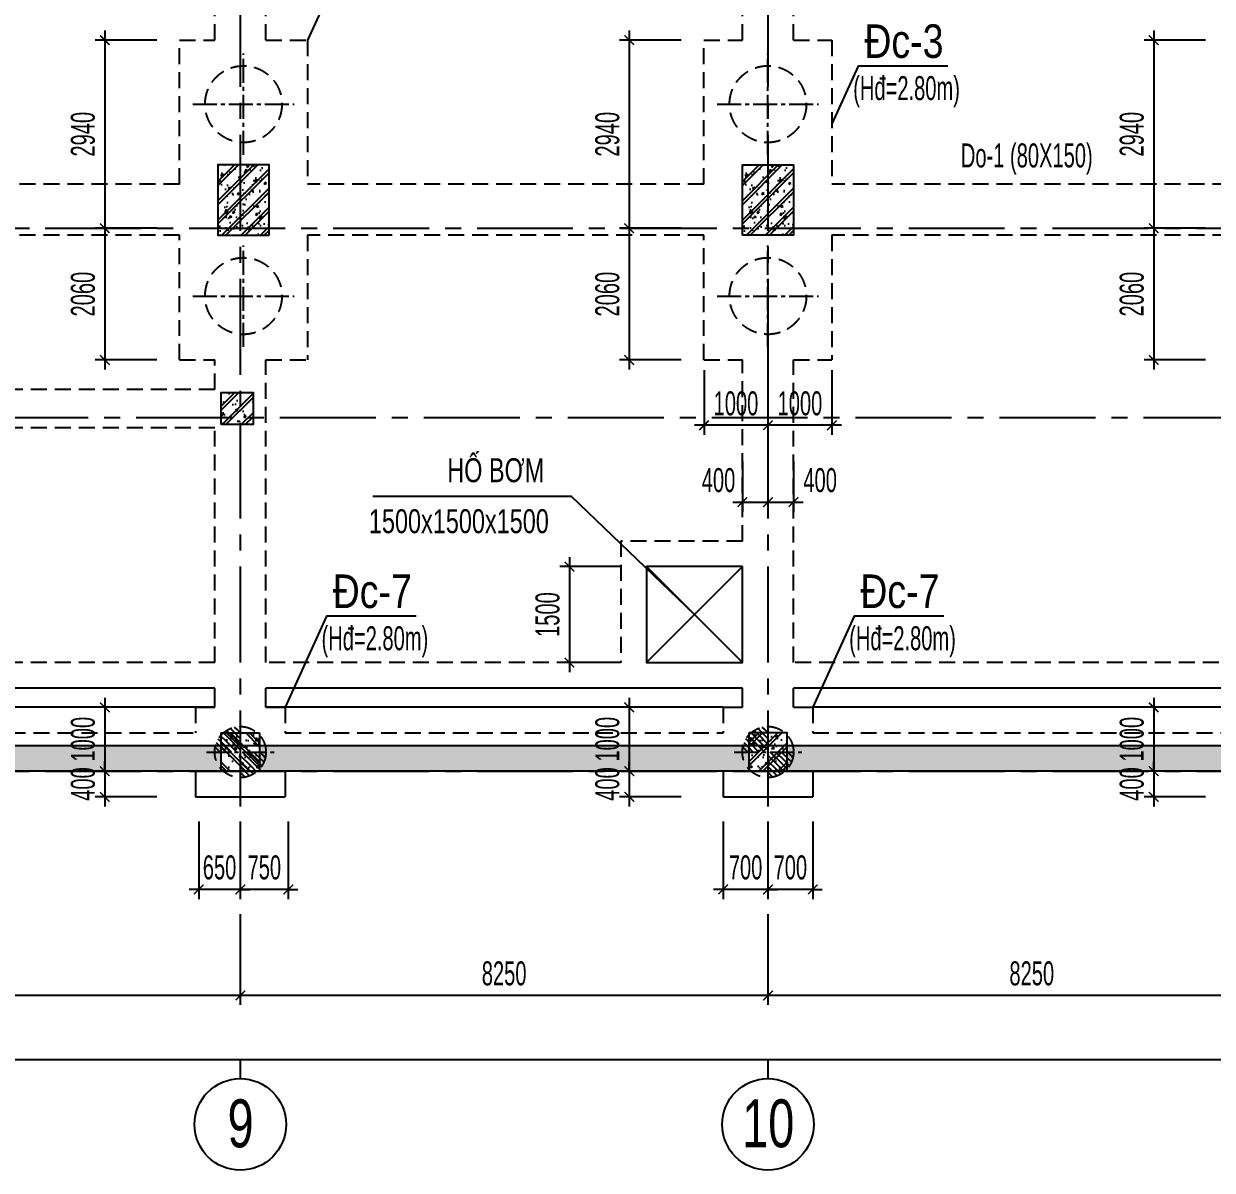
# Model space of a CAD drawing. Extents: x 1719887 to 1865417, y -150890 to 59748.
# Drawn here: x 1802544 to 1821127, y -125375 to -107451 of the extents above; entities that cross this region are included whole.
import ezdxf
from ezdxf.enums import TextEntityAlignment as Align

# ---------------------------------------------------------------- set-up
doc = ezdxf.new("R2010")
doc.units = 0
doc.header["$LTSCALE"] = 1000
doc.header["$MEASUREMENT"] = 0
doc.header["$PDMODE"] = 3
doc.linetypes.add('CENTER2', pattern=[1.125, 0.75, -0.125, 0.125, -0.125])
doc.linetypes.add('HIDDEN', pattern=[0.375, 0.25, -0.125])
doc.layers.get('0').update_dxf_attribs({"linetype": 'CONTINUOUS'})
doc.layers.get('Defpoints').update_dxf_attribs({"linetype": 'CONTINUOUS'})
for name, color, linetype in [('CDC.01.AXIS', 160, 'CENTER2'), ('CDC.02.DIM', 1, 'CONTINUOUS'), ('CDC.03.BORDER', 3, 'CONTINUOUS'), ('CDC.04.HIDDEN', 8, 'HIDDEN'), ('CDC.05.STEEL', 4, 'CONTINUOUS'), ('CDC.06.TEXT', 2, 'CONTINUOUS'), ('CDC.10.HATCH', 9, 'CONTINUOUS'), ('CDC.11.NOTE', 8, 'CONTINUOUS'), ('KCS_CHI', 1, 'CONTINUOUS')]:
    doc.layers.add(name, color=color, linetype=linetype)
doc.styles.add('ARIAL', font='arial.ttf', dxfattribs={"width": 0.6})
doc.dimstyles.new('D150', dxfattribs={"dimscale": 150, "dimtxt": 2.5, "dimasz": 1, "dimexe": 1, "dimexo": 0, "dimgap": 1, "dimtad": 1, "dimdec": 0, "dimdsep": 46, "dimtxsty": 'ARIAL', "dimblk": 'ARCHTICK', "dimcen": 1, "dimdle": 1, "dimclrd": 1, "dimclre": 1, "dimclrt": 2, "dimadec": 0, "dimazin": 0, "dimtfac": 0.00072, "dimtdec": 0, "dimtix": 1, "dimtmove": 2, "dimatfit": 3, "dimldrblk": 'ARCHTICK', "dimfxl": 1, "dimtolj": 1, "dimlwd": -1, "dimlwe": -1, "dimarcsym": 0})

# ---------------------------------------------------------------- blocks, each defined once
blk = doc.blocks.new('_ARCHTICK')
at = {"color": 0, "linetype": 'ByBlock', "const_width": 0.15}
blk.add_lwpolyline([(-0.5, -0.5), (0.5, 0.5)], dxfattribs=at)
blk = doc.blocks.new('*D15')
at = {"layer": 'CDC.02.DIM', "color": 1, "transparency": 16777216}
for p, q in [((1734550, -121372), (1734550, -123792)), ((1838480, -121372), (1838480, -123792)), ((1734400, -123642), (1838630, -123642))]:
    blk.add_line(p, q, dxfattribs=at)
at = {"layer": 'Defpoints', "color": 0, "transparency": 16777216}
for p in [(1734550, -121372), (1838480, -121372), (1838480, -123642)]:
    blk.add_point(p, dxfattribs=at)
at = {"layer": 'CDC.02.DIM', "color": 1, "transparency": 16777216, "xscale": 150, "yscale": 150, "zscale": 150, "rotation": 180}
blk.add_blockref('_ARCHTICK', (1734550, -123642), dxfattribs=at)
at = {"layer": 'CDC.02.DIM', "color": 1, "transparency": 16777216, "xscale": 150, "yscale": 150, "zscale": 150}
blk.add_blockref('_ARCHTICK', (1838480, -123642), dxfattribs=at)
at = {"layer": 'CDC.02.DIM', "color": 2, "transparency": 16777216, "insert": (1786515, -123300), "char_height": 375, "attachment_point": 5, "style": 'ARIAL'}
blk.add_mtext('\\A1;103930', dxfattribs=at)
blk = doc.blocks.new('MONG')
at = {"layer": 'CDC.10.HATCH'}
h = blk.add_hatch(dxfattribs=at)
h.set_pattern_fill('CHAU-01', color=256, scale=50, style=0, pattern_type=2)
h.set_pattern_definition([(230, (3554959.5, -183495.4), (-358.63009, 31.376067), [37.5, -412.5]), (175, (3554959.5, -183495.4), (69.37567, -376.09607), [30, -330]), (280.4514, (3554929.62, -183492.77), (-289.25469, -344.71977), [31.870095, -350.571056]), (226.1842, (3554959.5, -183595.4), (-533.62052, 82.75951), [56.25, -618.75]), (276.6356, (3554915.04, -183588.5), (-467.33135, -487.05894), [47.80514, -525.8565]), (171.1842, (3554959.5, -183595.4), (-467.33097, -487.0593), [45, -495]), (201, (3554909.5, -183570.4), (-298.453526, 201.309445), [37.5, -412.5]), (146, (3554909.5, -183570.4), (-121.657666, -362.57502), [30, -330]), (251.4514, (3554884.64, -183553.6), (-420.111314, -161.26525), [31.870095, -350.571056]), (217.5, (3554959.51, -183495.39), (-6.079928, -166.446927), [0, -326, 0, -335, 0, -331.25]), (187.5, (3554959.5, -183495.39), (-131.534769, -197.205856), [0, -191, 0, -318.5, 0, -126.25]), (147.5, (3555071.01, -183495.39), (-266.911218, 11.277436), [0, -125, 0, -390, 0, -517.5]), (137.5, (3555121, -183495.39), (-291.593085, -50.05249), [0, -162.5, 0, -259, 0, -367.5]), (225, (3554959.5, -183495.39), (150.26019, -150.26019), []), (225, (3554959.5, -183556.64), (150.26019, -150.26019), [])])
h.paths.add_polyline_path([(1806030, -110757), (1806380, -110757), (1806380, -110648), (1806030, -110648)])
h.paths.add_polyline_path([(1806030, -110648), (1806380, -110648), (1806380, -109657), (1806030, -109657)])
h.paths.add_polyline_path([(1805580, -110648), (1806030, -110648), (1806030, -109657), (1805580, -109657)])
h.paths.add_polyline_path([(1805580, -110757), (1806030, -110757), (1806030, -110648), (1805580, -110648)])
h = blk.add_hatch(dxfattribs=at)
h.set_pattern_fill('CHAU-01', color=256, scale=50, style=0, pattern_type=2)
h.set_pattern_definition([(230, (3563159.5, -183495.4), (-358.63009, 31.376067), [37.5, -412.5]), (175, (3563159.5, -183495.4), (69.37567, -376.09607), [30, -330]), (280.4514, (3563129.6, -183492.77), (-289.25469, -344.71977), [31.870095, -350.571056]), (226.1842, (3563159.5, -183595.4), (-533.62052, 82.75951), [56.25, -618.75]), (276.6356, (3563115, -183588.5), (-467.33135, -487.05894), [47.80514, -525.8565]), (171.1842, (3563159.5, -183595.4), (-467.33097, -487.0593), [45, -495]), (201, (3563109.5, -183570.4), (-298.453526, 201.309445), [37.5, -412.5]), (146, (3563109.5, -183570.4), (-121.657666, -362.57502), [30, -330]), (251.4514, (3563084.62, -183553.6), (-420.111314, -161.26525), [31.870095, -350.571056]), (217.5, (3563159.49, -183495.39), (-6.079928, -166.446927), [0, -326, 0, -335, 0, -331.25]), (187.5, (3563159.49, -183495.39), (-131.534769, -197.205856), [0, -191, 0, -318.5, 0, -126.25]), (147.5, (3563270.99, -183495.39), (-266.911218, 11.277436), [0, -125, 0, -390, 0, -517.5]), (137.5, (3563321, -183495.39), (-291.593085, -50.05249), [0, -162.5, 0, -259, 0, -367.5]), (225, (3563159.49, -183495.39), (150.26019, -150.26019), []), (225, (3563159.49, -183556.64), (150.26019, -150.26019), [])])
h.paths.add_polyline_path([(1814230, -110757), (1814580, -110757), (1814580, -110648), (1814230, -110648)])
h.paths.add_polyline_path([(1814230, -110648), (1814580, -110648), (1814580, -109657), (1814230, -109657)])
h.paths.add_polyline_path([(1813780, -110648), (1814230, -110648), (1814230, -109657), (1813780, -109657)])
h.paths.add_polyline_path([(1813780, -110757), (1814230, -110757), (1814230, -110648), (1813780, -110648)])
h = blk.add_hatch(dxfattribs=at)
h.set_pattern_fill('CHAU-01', color=256, scale=50, style=0, pattern_type=2)
h.set_pattern_definition([(50, (0, 0), (358.63009, -31.376067), [37.5, -412.5]), (355, (0, 0), (-69.37567, 376.09607), [30, -330]), (100.4514, (29.9, -2.6), (289.25469, 344.71977), [31.870095, -350.571056]), (46.1842, (0, 100), (533.62052, -82.75951), [56.25, -618.75]), (96.6356, (44.47, 93.1), (467.33135, 487.05894), [47.80514, -525.8565]), (351.1842, (0, 100), (467.33097, 487.0593), [45, -495]), (21, (50, 75), (298.453526, -201.309445), [37.5, -412.5]), (326, (50, 75), (121.657666, 362.57502), [30, -330]), (71.4514, (74.87, 58.22), (420.111314, 161.26525), [31.870095, -350.571056]), (37.5, (0, 0), (6.079928, 166.446927), [0, -326, 0, -335, 0, -331.25]), (7.5, (0, 0), (131.534769, 197.205856), [0, -191, 0, -318.5, 0, -126.25]), (327.5, (-111.5, 0), (266.911218, -11.277436), [0, -125, 0, -390, 0, -517.5]), (317.5, (-161.5, 0), (291.593085, 50.05249), [0, -162.5, 0, -259, 0, -367.5]), (45, (0, 0), (-150.26019, 150.26019), []), (45, (0, 61.25), (-150.26019, 150.26019), [])])
h.paths.add_polyline_path([(1805630, -113718), (1805630, -113218), (1806130, -113218), (1806130, -113718)])
h = blk.add_hatch(dxfattribs=at)
h.set_pattern_fill('CHAU-01', color=256, scale=50, angle=270, style=0, pattern_type=2)
h.set_pattern_definition([(320, (56873.7, -425858.57), (-31.376067, -358.63009), [37.5, -412.5]), (265, (56873.7, -425858.57), (376.09607, 69.37567), [30, -330]), (10.4514, (56871.1, -425888.45), (344.71977, -289.25469), [31.870095, -350.571056]), (316.1842, (56973.7, -425858.57), (-82.75951, -533.62052), [56.25, -618.75]), (6.6356, (56966.8, -425903.03), (487.05894, -467.33135), [47.80514, -525.8565]), (261.1842, (56973.7, -425858.57), (487.0593, -467.33097), [45, -495]), (291, (56948.7, -425908.57), (-201.309445, -298.453526), [37.5, -412.5]), (236, (56948.7, -425908.57), (362.57502, -121.657666), [30, -330]), (341.4514, (56931.93, -425933.44), (161.26525, -420.111314), [31.870095, -350.571056]), (307.5, (56873.71, -425858.57), (166.446927, -6.079928), [0, -326, 0, -335, 0, -331.25]), (277.5, (56873.7, -425858.57), (197.205856, -131.534769), [0, -191, 0, -318.5, 0, -126.25]), (237.5, (56873.71, -425747.07), (-11.277436, -266.911218), [0, -125, 0, -390, 0, -517.5]), (227.5, (56873.7, -425697.07), (50.05249, -291.593085), [0, -162.5, 0, -259, 0, -367.5]), (315, (56873.7, -425858.57), (150.26019, 150.26019), []), (315, (56934.96, -425858.57), (150.26019, 150.26019), [])])
h.paths.add_polyline_path([(1806230, -119137), (1805630, -119137), (1805630, -118537), (1806230, -118537)])
h = blk.add_hatch(dxfattribs=at)
h.set_pattern_fill('CHAU-01', color=256, scale=50, angle=270, style=0, pattern_type=2)
h.set_pattern_definition([(220, (3563236.36, -425858.02), (31.376067, -358.63009), [37.5, -412.5]), (275, (3563236.36, -425858), (-376.09607, 69.37567), [30, -330]), (169.5486, (3563238.97, -425887.9), (-344.71977, -289.25469), [31.870095, -350.571056]), (223.8158, (3563136.36, -425858), (82.75951, -533.62052), [56.25, -618.75]), (173.3644, (3563143.26, -425902.5), (-487.05894, -467.33135), [47.80514, -525.8565]), (278.8158, (3563136.36, -425858), (-487.0593, -467.33097), [45, -495]), (249, (3563161.36, -425908.02), (201.309445, -298.453526), [37.5, -412.5]), (304, (3563161.36, -425908), (-362.57502, -121.657666), [30, -330]), (198.5486, (3563178.13, -425932.9), (-161.26525, -420.111314), [31.870095, -350.571056]), (232.5, (3563236.36, -425858.02), (-166.446927, -6.079928), [0, -326, 0, -335, 0, -331.25]), (262.5, (3563236.36, -425858.02), (-197.205856, -131.534769), [0, -191, 0, -318.5, 0, -126.25]), (302.5, (3563236.36, -425746.52), (11.277436, -266.911218), [0, -125, 0, -390, 0, -517.5]), (312.5, (3563236.36, -425696.52), (-50.05249, -291.593085), [0, -162.5, 0, -259, 0, -367.5]), (225, (3563236.36, -425858.02), (-150.26019, 150.26019), []), (225, (3563175.1, -425858.02), (-150.26019, 150.26019), [])])
h.paths.add_polyline_path([(1813880, -119137), (1814480, -119137), (1814480, -118537), (1813880, -118537)])
h = blk.add_hatch(dxfattribs=at)
h.set_pattern_fill('CHAU-01', color=256, scale=80, style=0, pattern_type=2)
h.set_pattern_definition([(50, (0, 0), (573.80815, -50.20171), [60, -660]), (355, (0, 0), (-111.00107, 601.7537), [48, -528]), (100.4514, (47.8, -4.2), (462.8075, 551.55163), [50.99215, -560.91369]), (46.1842, (0, 160), (853.79284, -132.4152), [90, -990]), (96.6356, (71.15, 149), (747.73016, 779.2943), [76.48823, -841.3704]), (351.1842, (0, 160), (747.72956, 779.2949), [72, -792]), (21, (80, 120), (477.52564, -322.09511), [60, -660]), (326, (80, 120), (194.65227, 580.12004), [48, -528]), (71.4514, (119.8, 93.16), (672.1781, 258.0244), [50.99215, -560.91369]), (37.5, (0, 0), (9.727884, 266.315083), [0, -521.6, 0, -536, 0, -530]), (7.5, (0, 0), (210.45563, 315.52937), [0, -305.6, 0, -509.6, 0, -202]), (327.5, (-178.4, 0), (427.05795, -18.043897), [0, -200, 0, -624, 0, -828]), (317.5, (-258.4, 0), (466.548935, 80.083986), [0, -260, 0, -414.4, 0, -588]), (45, (0, 0), (-240.416306, 240.416306), []), (45, (0, 98), (-240.416306, 240.416306), [])])
h.paths.add_polyline_path([(1837881, -118738), (1830790, -118738), (1830790, -119138), (1837881, -119138)])
h.paths.add_polyline_path([(1830190, -118738), (1822680, -118738), (1822680, -119138), (1830190, -119138)])
h.paths.add_polyline_path([(1822080, -118738), (1814480, -118738), (1814480, -119138), (1822080, -119138)])
h.paths.add_polyline_path([(1813880, -118738), (1806230, -118737), (1806230, -119137), (1813880, -119138)])
h.paths.add_polyline_path([(1805630, -118737), (1798170, -118737), (1798170, -119137), (1805630, -119137)])
h.paths.add_polyline_path([(1797570, -118737), (1790304, -118737), (1790304, -119137), (1797570, -119137)])
h.paths.add_polyline_path([(1789255, -118737), (1781880, -118737), (1781880, -119137), (1789255, -119137)])
h.paths.add_polyline_path([(1765130, -118737), (1757480, -118737), (1757480, -119137), (1765130, -119137)])
h.paths.add_polyline_path([(1756880, -118737), (1749280, -118737), (1749280, -119137), (1756880, -119137)])
h.paths.add_polyline_path([(1748680, -118737), (1741170, -118737), (1741170, -119137), (1748680, -119137)])
h.paths.add_polyline_path([(1740570, -118737), (1735149, -118737), (1735149, -119137), (1740570, -119137)])
at = {"layer": 'CDC.01.AXIS', "ltscale": 2}
for p, q in [((1805930, -61938), (1805930, -120474)), ((1814180, -61938), (1814180, -120474)), ((1733131, -110648), (1840145, -110648)), ((1734550, -113608), (1840145, -113608)), ((1733131, -119138), (1840145, -119138))]:
    blk.add_line(p, q, dxfattribs=at)
at = {"layer": 'CDC.05.STEEL'}
for p, q in [((1837881, -118738), (1735149, -118737)), ((1838481, -119138), (1734550, -119137))]:
    blk.add_line(p, q, dxfattribs=at)
at = {"layer": 'CDC.05.STEEL', "ltscale": 2000}
for points in [[(1806380, -110757), (1806380, -109657), (1805580, -109657), (1805580, -110757)], [(1813780, -110757), (1813780, -109657), (1814580, -109657), (1814580, -110757)], [(1805630, -113718), (1805630, -113218), (1806130, -113218), (1806130, -113718)], [(1806230, -118537), (1806230, -119137), (1805630, -119137), (1805630, -118537)], [(1813880, -118537), (1813880, -119137), (1814480, -119137), (1814480, -118537)]]:
    blk.add_lwpolyline(points, close=True, dxfattribs=at)
blk = doc.blocks.new('*D34')
at = {"layer": 'CDC.02.DIM', "color": 1, "transparency": 16777216}
for p, q in [((1814180, -121372), (1814180, -122792)), ((1822430, -121372), (1822430, -122792)), ((1822580, -122642), (1814030, -122642))]:
    blk.add_line(p, q, dxfattribs=at)
at = {"layer": 'Defpoints', "color": 0, "transparency": 16777216}
for p in [(1814180, -121372), (1822430, -121372), (1814180, -122642)]:
    blk.add_point(p, dxfattribs=at)
at = {"layer": 'CDC.02.DIM', "color": 1, "transparency": 16777216, "xscale": 150, "yscale": 150, "zscale": 150, "rotation": 180}
blk.add_blockref('_ARCHTICK', (1814180, -122642), dxfattribs=at)
at = {"layer": 'CDC.02.DIM', "color": 1, "transparency": 16777216, "xscale": 150, "yscale": 150, "zscale": 150}
blk.add_blockref('_ARCHTICK', (1822430, -122642), dxfattribs=at)
at = {"layer": 'CDC.02.DIM', "color": 2, "transparency": 16777216, "insert": (1818305, -122300), "char_height": 375, "attachment_point": 5, "style": 'ARIAL'}
blk.add_mtext('\\A1;8250', dxfattribs=at)
blk = doc.blocks.new('*D35')
at = {"layer": 'CDC.02.DIM', "color": 1, "transparency": 16777216}
for p, q in [((1805930, -121372), (1805930, -122792)), ((1814180, -121372), (1814180, -122792)), ((1814330, -122642), (1805780, -122642))]:
    blk.add_line(p, q, dxfattribs=at)
at = {"layer": 'Defpoints', "color": 0, "transparency": 16777216}
for p in [(1805930, -121372), (1814180, -121372), (1805930, -122642)]:
    blk.add_point(p, dxfattribs=at)
at = {"layer": 'CDC.02.DIM', "color": 1, "transparency": 16777216, "xscale": 150, "yscale": 150, "zscale": 150, "rotation": 180}
blk.add_blockref('_ARCHTICK', (1805930, -122642), dxfattribs=at)
at = {"layer": 'CDC.02.DIM', "color": 1, "transparency": 16777216, "xscale": 150, "yscale": 150, "zscale": 150}
blk.add_blockref('_ARCHTICK', (1814180, -122642), dxfattribs=at)
at = {"layer": 'CDC.02.DIM', "color": 2, "transparency": 16777216, "insert": (1810055, -122300), "char_height": 375, "attachment_point": 5, "style": 'ARIAL'}
blk.add_mtext('\\A1;8250', dxfattribs=at)
blk = doc.blocks.new('*D36')
at = {"layer": 'CDC.02.DIM', "color": 1, "transparency": 16777216}
for p, q in [((1797680, -121372), (1797680, -122792)), ((1805930, -121372), (1805930, -122792)), ((1806080, -122642), (1797530, -122642))]:
    blk.add_line(p, q, dxfattribs=at)
at = {"layer": 'Defpoints', "color": 0, "transparency": 16777216}
for p in [(1797680, -121372), (1805930, -121372), (1797680, -122642)]:
    blk.add_point(p, dxfattribs=at)
at = {"layer": 'CDC.02.DIM', "color": 1, "transparency": 16777216, "xscale": 150, "yscale": 150, "zscale": 150, "rotation": 180}
blk.add_blockref('_ARCHTICK', (1797680, -122642), dxfattribs=at)
at = {"layer": 'CDC.02.DIM', "color": 1, "transparency": 16777216, "xscale": 150, "yscale": 150, "zscale": 150}
blk.add_blockref('_ARCHTICK', (1805930, -122642), dxfattribs=at)
at = {"layer": 'CDC.02.DIM', "color": 2, "transparency": 16777216, "insert": (1801805, -122300), "char_height": 375, "attachment_point": 5, "style": 'ARIAL'}
blk.add_mtext('\\A1;8250', dxfattribs=at)
blk = doc.blocks.new('*D84')
at = {"layer": 'CDC.02.DIM', "color": 1, "transparency": 16777216}
for p, q in [((1803811, -107557), (1803811, -110798)), ((1804624, -107707), (1803661, -107707)), ((1804624, -110648), (1803661, -110648))]:
    blk.add_line(p, q, dxfattribs=at)
at = {"layer": 'Defpoints', "color": 0, "transparency": 16777216}
for p in [(1804624, -107707), (1803811, -110648), (1804624, -110648)]:
    blk.add_point(p, dxfattribs=at)
at = {"layer": 'CDC.02.DIM', "color": 1, "transparency": 16777216, "xscale": 150, "yscale": 150, "zscale": 150}
for p, rotation in [((1803811, -107707), 90), ((1803811, -110648), 270)]:
    blk.add_blockref('_ARCHTICK', p, dxfattribs=dict(at, rotation=rotation))
at = {"layer": 'CDC.02.DIM', "color": 2, "transparency": 16777216, "insert": (1803470, -109178), "char_height": 375, "attachment_point": 5, "rotation": 90, "style": 'ARIAL'}
blk.add_mtext('\\A1;2940', dxfattribs=at)
blk = doc.blocks.new('*D85')
at = {"layer": 'CDC.02.DIM', "color": 1, "transparency": 16777216}
for p, q in [((1803811, -110498), (1803811, -112857)), ((1804624, -110648), (1803661, -110648)), ((1804624, -112707), (1803661, -112707))]:
    blk.add_line(p, q, dxfattribs=at)
at = {"layer": 'Defpoints', "color": 0, "transparency": 16777216}
for p in [(1804624, -110648), (1803811, -112707), (1804624, -112707)]:
    blk.add_point(p, dxfattribs=at)
at = {"layer": 'CDC.02.DIM', "color": 1, "transparency": 16777216, "xscale": 150, "yscale": 150, "zscale": 150}
for p, rotation in [((1803811, -110648), 90), ((1803811, -112707), 270)]:
    blk.add_blockref('_ARCHTICK', p, dxfattribs=dict(at, rotation=rotation))
at = {"layer": 'CDC.02.DIM', "color": 2, "transparency": 16777216, "insert": (1803470, -111678), "char_height": 375, "attachment_point": 5, "rotation": 90, "style": 'ARIAL'}
blk.add_mtext('\\A1;2060', dxfattribs=at)
blk = doc.blocks.new('*D86')
at = {"layer": 'CDC.02.DIM', "color": 1, "transparency": 16777216}
for p, q in [((1803811, -117988), (1803811, -119287)), ((1804624, -118138), (1803661, -118138)), ((1804624, -119137), (1803661, -119137))]:
    blk.add_line(p, q, dxfattribs=at)
at = {"layer": 'Defpoints', "color": 0, "transparency": 16777216}
for p in [(1804624, -118138), (1803811, -119137), (1804624, -119137)]:
    blk.add_point(p, dxfattribs=at)
at = {"layer": 'CDC.02.DIM', "color": 1, "transparency": 16777216, "xscale": 150, "yscale": 150, "zscale": 150}
for p, rotation in [((1803811, -118138), 90), ((1803811, -119137), 270)]:
    blk.add_blockref('_ARCHTICK', p, dxfattribs=dict(at, rotation=rotation))
at = {"layer": 'CDC.02.DIM', "color": 2, "transparency": 16777216, "insert": (1803470, -118637), "char_height": 375, "attachment_point": 5, "rotation": 90, "style": 'ARIAL'}
blk.add_mtext('\\A1;1000', dxfattribs=at)
blk = doc.blocks.new('*D87')
at = {"layer": 'CDC.02.DIM', "color": 1, "transparency": 16777216}
for p, q in [((1803811, -119137), (1803811, -118987)), ((1804624, -119137), (1803661, -119137)), ((1803811, -119137), (1803811, -119538)), ((1804624, -119538), (1803661, -119538)), ((1803811, -119538), (1803811, -119688))]:
    blk.add_line(p, q, dxfattribs=at)
at = {"layer": 'Defpoints', "color": 0, "transparency": 16777216}
for p in [(1804624, -119137), (1803811, -119538), (1804624, -119538)]:
    blk.add_point(p, dxfattribs=at)
at = {"layer": 'CDC.02.DIM', "color": 1, "transparency": 16777216, "xscale": 150, "yscale": 150, "zscale": 150}
for p, rotation in [((1803811, -119137), 270), ((1803811, -119538), 90)]:
    blk.add_blockref('_ARCHTICK', p, dxfattribs=dict(at, rotation=rotation))
at = {"layer": 'CDC.02.DIM', "color": 2, "transparency": 16777216, "insert": (1803470, -119337), "char_height": 375, "attachment_point": 5, "rotation": 90, "style": 'ARIAL'}
blk.add_mtext('\\A1;400', dxfattribs=at)
blk = doc.blocks.new('*D96')
at = {"layer": 'CDC.02.DIM', "color": 1, "transparency": 16777216}
for p, q in [((1812011, -107557), (1812011, -110798)), ((1812824, -107707), (1811861, -107707)), ((1812824, -110648), (1811861, -110648))]:
    blk.add_line(p, q, dxfattribs=at)
at = {"layer": 'Defpoints', "color": 0, "transparency": 16777216}
for p in [(1812824, -107707), (1812011, -110648), (1812824, -110648)]:
    blk.add_point(p, dxfattribs=at)
at = {"layer": 'CDC.02.DIM', "color": 1, "transparency": 16777216, "xscale": 150, "yscale": 150, "zscale": 150}
for p, rotation in [((1812011, -107707), 90), ((1812011, -110648), 270)]:
    blk.add_blockref('_ARCHTICK', p, dxfattribs=dict(at, rotation=rotation))
at = {"layer": 'CDC.02.DIM', "color": 2, "transparency": 16777216, "insert": (1811670, -109178), "char_height": 375, "attachment_point": 5, "rotation": 90, "style": 'ARIAL'}
blk.add_mtext('\\A1;2940', dxfattribs=at)
blk = doc.blocks.new('*D97')
at = {"layer": 'CDC.02.DIM', "color": 1, "transparency": 16777216}
for p, q in [((1812011, -110498), (1812011, -112857)), ((1812824, -110648), (1811861, -110648)), ((1812824, -112707), (1811861, -112707))]:
    blk.add_line(p, q, dxfattribs=at)
at = {"layer": 'Defpoints', "color": 0, "transparency": 16777216}
for p in [(1812824, -110648), (1812011, -112707), (1812824, -112707)]:
    blk.add_point(p, dxfattribs=at)
at = {"layer": 'CDC.02.DIM', "color": 1, "transparency": 16777216, "xscale": 150, "yscale": 150, "zscale": 150}
for p, rotation in [((1812011, -110648), 90), ((1812011, -112707), 270)]:
    blk.add_blockref('_ARCHTICK', p, dxfattribs=dict(at, rotation=rotation))
at = {"layer": 'CDC.02.DIM', "color": 2, "transparency": 16777216, "insert": (1811670, -111678), "char_height": 375, "attachment_point": 5, "rotation": 90, "style": 'ARIAL'}
blk.add_mtext('\\A1;2060', dxfattribs=at)
blk = doc.blocks.new('*D98')
at = {"layer": 'CDC.02.DIM', "color": 1, "transparency": 16777216}
for p, q in [((1812011, -117988), (1812011, -119287)), ((1812824, -118138), (1811861, -118138)), ((1812824, -119137), (1811861, -119137))]:
    blk.add_line(p, q, dxfattribs=at)
at = {"layer": 'Defpoints', "color": 0, "transparency": 16777216}
for p in [(1812824, -118138), (1812011, -119137), (1812824, -119137)]:
    blk.add_point(p, dxfattribs=at)
at = {"layer": 'CDC.02.DIM', "color": 1, "transparency": 16777216, "xscale": 150, "yscale": 150, "zscale": 150}
for p, rotation in [((1812011, -118138), 90), ((1812011, -119137), 270)]:
    blk.add_blockref('_ARCHTICK', p, dxfattribs=dict(at, rotation=rotation))
at = {"layer": 'CDC.02.DIM', "color": 2, "transparency": 16777216, "insert": (1811670, -118637), "char_height": 375, "attachment_point": 5, "rotation": 90, "style": 'ARIAL'}
blk.add_mtext('\\A1;1000', dxfattribs=at)
blk = doc.blocks.new('*D99')
at = {"layer": 'CDC.02.DIM', "color": 1, "transparency": 16777216}
for p, q in [((1812011, -119137), (1812011, -118987)), ((1812824, -119137), (1811861, -119137)), ((1812011, -119137), (1812011, -119538)), ((1812824, -119538), (1811861, -119538)), ((1812011, -119538), (1812011, -119688))]:
    blk.add_line(p, q, dxfattribs=at)
at = {"layer": 'Defpoints', "color": 0, "transparency": 16777216}
for p in [(1812824, -119137), (1812011, -119538), (1812824, -119538)]:
    blk.add_point(p, dxfattribs=at)
at = {"layer": 'CDC.02.DIM', "color": 1, "transparency": 16777216, "xscale": 150, "yscale": 150, "zscale": 150}
for p, rotation in [((1812011, -119137), 270), ((1812011, -119538), 90)]:
    blk.add_blockref('_ARCHTICK', p, dxfattribs=dict(at, rotation=rotation))
at = {"layer": 'CDC.02.DIM', "color": 2, "transparency": 16777216, "insert": (1811670, -119337), "char_height": 375, "attachment_point": 5, "rotation": 90, "style": 'ARIAL'}
blk.add_mtext('\\A1;400', dxfattribs=at)
blk = doc.blocks.new('*D104')
at = {"layer": 'CDC.02.DIM', "color": 1, "transparency": 16777216}
for p, q in [((1820211, -107557), (1820211, -110798)), ((1821024, -107707), (1820061, -107707)), ((1821024, -110648), (1820061, -110648))]:
    blk.add_line(p, q, dxfattribs=at)
at = {"layer": 'Defpoints', "color": 0, "transparency": 16777216}
for p in [(1821024, -107707), (1820211, -110648), (1821024, -110648)]:
    blk.add_point(p, dxfattribs=at)
at = {"layer": 'CDC.02.DIM', "color": 1, "transparency": 16777216, "xscale": 150, "yscale": 150, "zscale": 150}
for p, rotation in [((1820211, -107707), 90), ((1820211, -110648), 270)]:
    blk.add_blockref('_ARCHTICK', p, dxfattribs=dict(at, rotation=rotation))
at = {"layer": 'CDC.02.DIM', "color": 2, "transparency": 16777216, "insert": (1819870, -109178), "char_height": 375, "attachment_point": 5, "rotation": 90, "style": 'ARIAL'}
blk.add_mtext('\\A1;2940', dxfattribs=at)
blk = doc.blocks.new('*D105')
at = {"layer": 'CDC.02.DIM', "color": 1, "transparency": 16777216}
for p, q in [((1820211, -110498), (1820211, -112857)), ((1821024, -110648), (1820061, -110648)), ((1821024, -112707), (1820061, -112707))]:
    blk.add_line(p, q, dxfattribs=at)
at = {"layer": 'Defpoints', "color": 0, "transparency": 16777216}
for p in [(1821024, -110648), (1820211, -112707), (1821024, -112707)]:
    blk.add_point(p, dxfattribs=at)
at = {"layer": 'CDC.02.DIM', "color": 1, "transparency": 16777216, "xscale": 150, "yscale": 150, "zscale": 150}
for p, rotation in [((1820211, -110648), 90), ((1820211, -112707), 270)]:
    blk.add_blockref('_ARCHTICK', p, dxfattribs=dict(at, rotation=rotation))
at = {"layer": 'CDC.02.DIM', "color": 2, "transparency": 16777216, "insert": (1819870, -111678), "char_height": 375, "attachment_point": 5, "rotation": 90, "style": 'ARIAL'}
blk.add_mtext('\\A1;2060', dxfattribs=at)
blk = doc.blocks.new('*D106')
at = {"layer": 'CDC.02.DIM', "color": 1, "transparency": 16777216}
for p, q in [((1820211, -117988), (1820211, -119287)), ((1821024, -118138), (1820061, -118138)), ((1821024, -119137), (1820061, -119137))]:
    blk.add_line(p, q, dxfattribs=at)
at = {"layer": 'Defpoints', "color": 0, "transparency": 16777216}
for p in [(1821024, -118138), (1820211, -119137), (1821024, -119137)]:
    blk.add_point(p, dxfattribs=at)
at = {"layer": 'CDC.02.DIM', "color": 1, "transparency": 16777216, "xscale": 150, "yscale": 150, "zscale": 150}
for p, rotation in [((1820211, -118138), 90), ((1820211, -119137), 270)]:
    blk.add_blockref('_ARCHTICK', p, dxfattribs=dict(at, rotation=rotation))
at = {"layer": 'CDC.02.DIM', "color": 2, "transparency": 16777216, "insert": (1819870, -118637), "char_height": 375, "attachment_point": 5, "rotation": 90, "style": 'ARIAL'}
blk.add_mtext('\\A1;1000', dxfattribs=at)
blk = doc.blocks.new('*D107')
at = {"layer": 'CDC.02.DIM', "color": 1, "transparency": 16777216}
for p, q in [((1820211, -119137), (1820211, -118987)), ((1821024, -119137), (1820061, -119137)), ((1820211, -119137), (1820211, -119538)), ((1821024, -119538), (1820061, -119538)), ((1820211, -119538), (1820211, -119688))]:
    blk.add_line(p, q, dxfattribs=at)
at = {"layer": 'Defpoints', "color": 0, "transparency": 16777216}
for p in [(1821024, -119137), (1820211, -119538), (1821024, -119538)]:
    blk.add_point(p, dxfattribs=at)
at = {"layer": 'CDC.02.DIM', "color": 1, "transparency": 16777216, "xscale": 150, "yscale": 150, "zscale": 150}
for p, rotation in [((1820211, -119137), 270), ((1820211, -119538), 90)]:
    blk.add_blockref('_ARCHTICK', p, dxfattribs=dict(at, rotation=rotation))
at = {"layer": 'CDC.02.DIM', "color": 2, "transparency": 16777216, "insert": (1819870, -119337), "char_height": 375, "attachment_point": 5, "rotation": 90, "style": 'ARIAL'}
blk.add_mtext('\\A1;400', dxfattribs=at)
blk = doc.blocks.new('*D231')
at = {"layer": 'CDC.02.DIM', "color": 1, "transparency": 16777216}
for p, q in [((1814180, -112867), (1814180, -113879)), ((1815180, -112867), (1815180, -113879)), ((1815330, -113729), (1814030, -113729))]:
    blk.add_line(p, q, dxfattribs=at)
at = {"layer": 'Defpoints', "color": 0, "transparency": 16777216}
for p in [(1814180, -112867), (1815180, -112867), (1814180, -113729)]:
    blk.add_point(p, dxfattribs=at)
at = {"layer": 'CDC.02.DIM', "color": 1, "transparency": 16777216, "xscale": 150, "yscale": 150, "zscale": 150, "rotation": 180}
blk.add_blockref('_ARCHTICK', (1814180, -113729), dxfattribs=at)
at = {"layer": 'CDC.02.DIM', "color": 1, "transparency": 16777216, "xscale": 150, "yscale": 150, "zscale": 150}
blk.add_blockref('_ARCHTICK', (1815180, -113729), dxfattribs=at)
at = {"layer": 'CDC.02.DIM', "color": 2, "transparency": 16777216, "insert": (1814680, -113388), "char_height": 375, "attachment_point": 5, "style": 'ARIAL'}
blk.add_mtext('\\A1;1000', dxfattribs=at)
blk = doc.blocks.new('*D232')
at = {"layer": 'CDC.02.DIM', "color": 1, "transparency": 16777216}
for p, q in [((1813180, -112867), (1813180, -113879)), ((1814180, -112867), (1814180, -113879)), ((1814330, -113729), (1813030, -113729))]:
    blk.add_line(p, q, dxfattribs=at)
at = {"layer": 'Defpoints', "color": 0, "transparency": 16777216}
for p in [(1813180, -112867), (1814180, -112867), (1813180, -113729)]:
    blk.add_point(p, dxfattribs=at)
at = {"layer": 'CDC.02.DIM', "color": 1, "transparency": 16777216, "xscale": 150, "yscale": 150, "zscale": 150, "rotation": 180}
blk.add_blockref('_ARCHTICK', (1813180, -113729), dxfattribs=at)
at = {"layer": 'CDC.02.DIM', "color": 1, "transparency": 16777216, "xscale": 150, "yscale": 150, "zscale": 150}
blk.add_blockref('_ARCHTICK', (1814180, -113729), dxfattribs=at)
at = {"layer": 'CDC.02.DIM', "color": 2, "transparency": 16777216, "insert": (1813680, -113388), "char_height": 375, "attachment_point": 5, "style": 'ARIAL'}
blk.add_mtext('\\A1;1000', dxfattribs=at)
blk = doc.blocks.new('*D311')
at = {"layer": 'CDC.02.DIM', "color": 1, "transparency": 16777216}
for p, q in [((1814180, -119923), (1814180, -121135)), ((1814880, -119923), (1814880, -121135)), ((1814180, -120985), (1814030, -120985)), ((1814880, -120985), (1814180, -120985)), ((1814880, -120985), (1815030, -120985))]:
    blk.add_line(p, q, dxfattribs=at)
at = {"layer": 'Defpoints', "color": 0, "transparency": 16777216}
for p in [(1814180, -119923), (1814880, -119923), (1814180, -120985)]:
    blk.add_point(p, dxfattribs=at)
at = {"layer": 'CDC.02.DIM', "color": 1, "transparency": 16777216, "xscale": 150, "yscale": 150, "zscale": 150}
blk.add_blockref('_ARCHTICK', (1814180, -120985), dxfattribs=at)
at = {"layer": 'CDC.02.DIM', "color": 1, "transparency": 16777216, "xscale": 150, "yscale": 150, "zscale": 150, "rotation": 180}
blk.add_blockref('_ARCHTICK', (1814880, -120985), dxfattribs=at)
at = {"layer": 'CDC.02.DIM', "color": 2, "transparency": 16777216, "insert": (1814530, -120643), "char_height": 375, "attachment_point": 5, "style": 'ARIAL'}
blk.add_mtext('\\A1;700', dxfattribs=at)
blk = doc.blocks.new('*D312')
at = {"layer": 'CDC.02.DIM', "color": 1, "transparency": 16777216}
for p, q in [((1813480, -119923), (1813480, -121135)), ((1814180, -119923), (1814180, -121135)), ((1813480, -120985), (1813330, -120985)), ((1814180, -120985), (1813480, -120985)), ((1814180, -120985), (1814330, -120985))]:
    blk.add_line(p, q, dxfattribs=at)
at = {"layer": 'Defpoints', "color": 0, "transparency": 16777216}
for p in [(1813480, -119923), (1814180, -119923), (1813480, -120985)]:
    blk.add_point(p, dxfattribs=at)
at = {"layer": 'CDC.02.DIM', "color": 1, "transparency": 16777216, "xscale": 150, "yscale": 150, "zscale": 150}
blk.add_blockref('_ARCHTICK', (1813480, -120985), dxfattribs=at)
at = {"layer": 'CDC.02.DIM', "color": 1, "transparency": 16777216, "xscale": 150, "yscale": 150, "zscale": 150, "rotation": 180}
blk.add_blockref('_ARCHTICK', (1814180, -120985), dxfattribs=at)
at = {"layer": 'CDC.02.DIM', "color": 2, "transparency": 16777216, "insert": (1813830, -120643), "char_height": 375, "attachment_point": 5, "style": 'ARIAL'}
blk.add_mtext('\\A1;700', dxfattribs=at)
blk = doc.blocks.new('*D313')
at = {"layer": 'CDC.02.DIM', "color": 1, "transparency": 16777216}
for p, q in [((1805930, -119923), (1805930, -121135)), ((1806680, -119923), (1806680, -121135)), ((1805930, -120985), (1805780, -120985)), ((1806680, -120985), (1805930, -120985)), ((1806680, -120985), (1806830, -120985))]:
    blk.add_line(p, q, dxfattribs=at)
at = {"layer": 'Defpoints', "color": 0, "transparency": 16777216}
for p in [(1805930, -119923), (1806680, -119923), (1805930, -120985)]:
    blk.add_point(p, dxfattribs=at)
at = {"layer": 'CDC.02.DIM', "color": 1, "transparency": 16777216, "xscale": 150, "yscale": 150, "zscale": 150}
blk.add_blockref('_ARCHTICK', (1805930, -120985), dxfattribs=at)
at = {"layer": 'CDC.02.DIM', "color": 1, "transparency": 16777216, "xscale": 150, "yscale": 150, "zscale": 150, "rotation": 180}
blk.add_blockref('_ARCHTICK', (1806680, -120985), dxfattribs=at)
at = {"layer": 'CDC.02.DIM', "color": 2, "transparency": 16777216, "insert": (1806305, -120643), "char_height": 375, "attachment_point": 5, "style": 'ARIAL'}
blk.add_mtext('\\A1;750', dxfattribs=at)
blk = doc.blocks.new('*D314')
at = {"layer": 'CDC.02.DIM', "color": 1, "transparency": 16777216}
for p, q in [((1805280, -119923), (1805280, -121135)), ((1805930, -119923), (1805930, -121135)), ((1805280, -120985), (1805130, -120985)), ((1805930, -120985), (1805280, -120985)), ((1805930, -120985), (1806080, -120985))]:
    blk.add_line(p, q, dxfattribs=at)
at = {"layer": 'Defpoints', "color": 0, "transparency": 16777216}
for p in [(1805280, -119923), (1805930, -119923), (1805280, -120985)]:
    blk.add_point(p, dxfattribs=at)
at = {"layer": 'CDC.02.DIM', "color": 1, "transparency": 16777216, "xscale": 150, "yscale": 150, "zscale": 150}
blk.add_blockref('_ARCHTICK', (1805280, -120985), dxfattribs=at)
at = {"layer": 'CDC.02.DIM', "color": 1, "transparency": 16777216, "xscale": 150, "yscale": 150, "zscale": 150, "rotation": 180}
blk.add_blockref('_ARCHTICK', (1805930, -120985), dxfattribs=at)
at = {"layer": 'CDC.02.DIM', "color": 2, "transparency": 16777216, "insert": (1805605, -120643), "char_height": 375, "attachment_point": 5, "style": 'ARIAL'}
blk.add_mtext('\\A1;650', dxfattribs=at)
blk = doc.blocks.new('*D472')
at = {"layer": 'CDC.02.DIM', "color": 1, "transparency": 16777216}
for p, q in [((1811880, -115938), (1810927, -115938)), ((1811077, -115788), (1811077, -117588)), ((1811880, -117438), (1810927, -117438))]:
    blk.add_line(p, q, dxfattribs=at)
at = {"layer": 'Defpoints', "color": 0, "transparency": 16777216}
for p in [(1811880, -115938), (1811077, -117438), (1811880, -117438)]:
    blk.add_point(p, dxfattribs=at)
at = {"layer": 'CDC.02.DIM', "color": 1, "transparency": 16777216, "xscale": 150, "yscale": 150, "zscale": 150}
for p, rotation in [((1811077, -115938), 90), ((1811077, -117438), 270)]:
    blk.add_blockref('_ARCHTICK', p, dxfattribs=dict(at, rotation=rotation))
at = {"layer": 'CDC.02.DIM', "color": 2, "transparency": 16777216, "insert": (1810735, -116688), "char_height": 375, "attachment_point": 5, "rotation": 90, "style": 'ARIAL'}
blk.add_mtext('\\A1;1500', dxfattribs=at)
blk = doc.blocks.new('*D1119')
at = {"layer": 'Defpoints', "color": 0, "transparency": 16777216}
for p in [(1813780, -114295), (1814180, -114295), (1814180, -114929)]:
    blk.add_point(p, dxfattribs=at)
at = {"layer": 'KCS_CHI', "color": 1, "transparency": 16777216}
for p, q in [((1813780, -114295), (1813780, -115079)), ((1814180, -114295), (1814180, -115079)), ((1813630, -114929), (1814330, -114929))]:
    blk.add_line(p, q, dxfattribs=at)
at = {"layer": 'KCS_CHI', "color": 1, "transparency": 16777216, "xscale": 150, "yscale": 150, "zscale": 150, "rotation": 180}
blk.add_blockref('_ARCHTICK', (1813780, -114929), dxfattribs=at)
at = {"layer": 'KCS_CHI', "color": 1, "transparency": 16777216, "xscale": 150, "yscale": 150, "zscale": 150}
blk.add_blockref('_ARCHTICK', (1814180, -114929), dxfattribs=at)
at = {"layer": 'KCS_CHI', "color": 2, "transparency": 16777216, "insert": (1813407, -114588), "char_height": 375, "attachment_point": 5, "style": 'ARIAL'}
blk.add_mtext('\\A1;400', dxfattribs=at)
blk = doc.blocks.new('*D1120')
at = {"layer": 'Defpoints', "color": 0, "transparency": 16777216}
for p in [(1814180, -114295), (1814580, -114295), (1814580, -114929)]:
    blk.add_point(p, dxfattribs=at)
at = {"layer": 'KCS_CHI', "color": 1, "transparency": 16777216}
for p, q in [((1814180, -114295), (1814180, -115079)), ((1814580, -114295), (1814580, -115079)), ((1814030, -114929), (1814730, -114929))]:
    blk.add_line(p, q, dxfattribs=at)
at = {"layer": 'KCS_CHI', "color": 1, "transparency": 16777216, "xscale": 150, "yscale": 150, "zscale": 150, "rotation": 180}
blk.add_blockref('_ARCHTICK', (1814180, -114929), dxfattribs=at)
at = {"layer": 'KCS_CHI', "color": 1, "transparency": 16777216, "xscale": 150, "yscale": 150, "zscale": 150}
blk.add_blockref('_ARCHTICK', (1814580, -114929), dxfattribs=at)
at = {"layer": 'KCS_CHI', "color": 2, "transparency": 16777216, "insert": (1814996, -114588), "char_height": 375, "attachment_point": 5, "style": 'ARIAL'}
blk.add_mtext('\\A1;400', dxfattribs=at)

msp = doc.modelspace()

# ---------------------------------------------------------------- hatches: boundary and pattern name
at = {"layer": 'CDC.10.HATCH'}
h = msp.add_hatch(dxfattribs=at)
h.set_pattern_fill('ANSI31', color=256, scale=500, style=0)
h.set_pattern_definition([(135, (3582593.396, -37453.253), (44.1941738, 44.1941738), [])])
edge = h.paths.add_edge_path()
edge.add_line((1805929.7, -118437.6), (1805929.7, -118837.6))
edge.add_line((1805929.7, -118837.6), (1805529.7, -118837.6))
edge.add_ellipse((1805929.7, -118837.6), major_axis=(282.8, 282.8), ratio=1, start_angle=45, end_angle=135, ccw=False)
edge = h.paths.add_edge_path()
edge.add_line((1805929.7, -118837.6), (1806329.7, -118837.6))
edge.add_ellipse((1805929.7, -118837.6), major_axis=(282.8, 282.8), ratio=1, start_angle=225, end_angle=315, ccw=False)
edge.add_line((1805929.7, -119237.6), (1805929.7, -118837.6))
h = msp.add_hatch(dxfattribs=at)
h.set_pattern_fill('ANSI31', color=256, scale=500, style=0)
h.set_pattern_definition([(135, (3590843.397, -37452.865), (44.1941738, 44.1941738), [])])
edge = h.paths.add_edge_path()
edge.add_line((1814179.7, -118437.2), (1814179.7, -118837.2))
edge.add_line((1814179.7, -118837.2), (1813779.7, -118837.2))
edge.add_ellipse((1814179.7, -118837.2), major_axis=(282.8, 282.8), ratio=1, start_angle=45, end_angle=135, ccw=False)
edge = h.paths.add_edge_path()
edge.add_line((1814179.7, -118837.2), (1814579.7, -118837.2))
edge.add_ellipse((1814179.7, -118837.2), major_axis=(282.8, 282.8), ratio=1, start_angle=225, end_angle=315, ccw=False)
edge.add_line((1814179.7, -119237.2), (1814179.7, -118837.2))

# ---------------------------------------------------------------- linework, layer by layer
at = {"layer": 'CDC.01.AXIS', "ltscale": 0.5}
for p, q in [((1805979.7, -109499.4), (1805979.7, -107915.4)), ((1814179.7, -109499.4), (1814179.7, -107915.4)), ((1805187.7, -108707.4), (1806771.7, -108707.4)), ((1813387.7, -108707.4), (1814971.7, -108707.4)), ((1805979.7, -112499.4), (1805979.7, -110915.4)), ((1814179.7, -112499.4), (1814179.7, -110915.4)), ((1805187.7, -111707.4), (1806771.7, -111707.4)), ((1813387.7, -111707.4), (1814971.7, -111707.4)), ((1805929.7, -118309.6), (1805929.7, -119365.6)), ((1814179.7, -118309.2), (1814179.7, -119365.2)), ((1805401.7, -118837.6), (1806457.7, -118837.6)), ((1813651.7, -118837.2), (1814707.7, -118837.2))]:
    msp.add_line(p, q, dxfattribs=at)
at = {"layer": 'CDC.03.BORDER'}
for p, q in [((1805529.7, -117837.6), (1798369.7, -117837.6)), ((1805529.7, -118137.6), (1805529.7, -117837.6)), ((1806329.7, -118137.6), (1806329.7, -117837.6)), ((1813779.7, -117837.6), (1806329.7, -117837.6)), ((1813779.7, -118137.2), (1813779.7, -117837.6)), ((1814579.7, -118137.2), (1814579.7, -117837.6)), ((1821979.7, -117837.6), (1814579.7, -117837.6)), ((1805529.7, -118137.6), (1798569.8, -118137.6)), ((1805229.7, -118137.6), (1805529.7, -118137.6)), ((1806329.7, -118137.6), (1806629.7, -118137.6)), ((1813479.7, -118137.6), (1806329.7, -118137.6)), ((1813479.7, -118137.2), (1813779.7, -118137.2)), ((1814579.7, -118137.2), (1814879.7, -118137.2)), ((1821979.7, -118137.6), (1814879.7, -118137.6)), ((1805229.7, -119137.2), (1805229.7, -119537.6)), ((1806629.7, -119137.2), (1806629.7, -119537.6)), ((1813479.7, -119137.2), (1813479.7, -119537.2)), ((1814879.7, -119137.2), (1814879.7, -119537.2)), ((1805229.7, -119537.6), (1806629.7, -119537.6)), ((1813479.7, -119537.2), (1814879.7, -119537.2))]:
    msp.add_line(p, q, dxfattribs=at)
msp.add_lwpolyline([(1813779.7, -115937.6), (1812279.7, -115937.6), (1812279.7, -117437.6), (1813779.7, -117437.6)], close=True, dxfattribs=at)
at = {"layer": 'CDC.04.HIDDEN'}
for p, q in [((1805529.7, -107707.4), (1805529.7, -104297.7)), ((1806329.7, -107707.4), (1806329.7, -104297.7)), ((1813779.7, -107707.4), (1813779.7, -105547.7)), ((1814579.7, -107707.4), (1814579.7, -105547.7)), ((1804979.7, -109957.4), (1804979.7, -107707.4)), ((1804979.7, -107707.4), (1805529.7, -107707.4)), ((1806329.7, -107707.4), (1806979.7, -107707.4)), ((1806979.7, -107707.4), (1806979.7, -109957.4)), ((1813179.7, -109957.4), (1813179.7, -107707.4)), ((1813179.7, -107707.4), (1813779.7, -107707.4)), ((1814579.7, -107707.4), (1815179.7, -107707.4)), ((1815179.7, -107707.4), (1815179.7, -109957.4)), ((1804979.7, -109957.4), (1800425.6, -109957.4)), ((1813179.7, -109957.4), (1806979.7, -109957.4)), ((1821379.7, -109957.4), (1815179.7, -109957.4)), ((1804979.7, -110757.4), (1800425.6, -110757.4)), ((1804979.7, -112707.4), (1804979.7, -110757.4)), ((1813179.7, -110757.4), (1806979.7, -110757.4)), ((1806979.7, -110757.4), (1806979.7, -112707.4)), ((1813179.7, -112707.4), (1813179.7, -110757.4)), ((1821379.7, -110757.4), (1815179.7, -110757.4)), ((1815179.7, -110757.4), (1815179.7, -112707.4)), ((1804979.7, -112707.4), (1805529.7, -112707.4)), ((1805529.7, -113167.7), (1805529.7, -112707.4)), ((1806329.7, -112707.4), (1806979.7, -112707.4)), ((1806329.7, -117437.6), (1806329.7, -112707.4)), ((1813179.7, -112707.4), (1813779.7, -112707.4)), ((1813779.7, -115537.6), (1813779.7, -112707.4)), ((1814579.7, -112707.4), (1815179.7, -112707.4)), ((1814579.7, -117437.6), (1814579.7, -112707.4)), ((1805529.7, -113167.7), (1798369.7, -113167.7)), ((1805529.7, -113767.7), (1798369.7, -113767.7)), ((1805529.7, -117437.6), (1805529.7, -113767.7)), ((1813779.7, -115537.6), (1811879.7, -115537.6)), ((1811879.7, -115537.6), (1811879.7, -117437.6)), ((1805529.7, -117437.6), (1798369.7, -117437.6)), ((1811879.7, -117437.6), (1806329.7, -117437.6)), ((1821979.7, -117437.6), (1814579.7, -117437.6)), ((1805229.7, -118137.6), (1805229.7, -118537.2)), ((1806629.7, -118137.6), (1806629.7, -118537.2)), ((1813479.7, -118137.2), (1813479.7, -118537.2)), ((1814879.7, -118137.2), (1814879.7, -118537.2)), ((1798569.8, -118537.3), (1805231.1, -118537.2)), ((1806629.7, -118537.2), (1813481.1, -118537.2)), ((1814879.7, -118537.2), (1821731.1, -118537.1))]:
    msp.add_line(p, q, dxfattribs=at)
for centre, radius in [((1805979.7, -108707.4), 600), ((1814179.7, -108707.4), 600), ((1805979.7, -111707.4), 600), ((1814179.7, -111707.4), 600), ((1805929.7, -118837.6), 400), ((1814179.7, -118837.2), 400)]:
    msp.add_circle(centre, radius, dxfattribs=at)
at = {"layer": 'CDC.10.HATCH'}
for p, q in [((1813779.7, -117437.6), (1812279.7, -115937.6)), ((1813779.7, -115937.6), (1812279.7, -117437.6))]:
    msp.add_line(p, q, dxfattribs=at)
at = {"layer": 'CDC.11.NOTE'}
msp.add_line((1813029.7, -116687.6), (1811107.7, -114843.9), dxfattribs=at)
for points in [[(1808794.8, -106804.6), (1807390, -106804.6), (1806979.7, -107707.4)], [(1816994.7, -108112.4), (1815590, -108112.4), (1815179.7, -109015.3)], [(1811107.7, -114843.9), (1811107.7, -114843.9), (1808004.1, -114843.9)], [(1808681.7, -116713.4), (1807276.9, -116713.4), (1806629.6, -118137.9)], [(1816931.7, -116713), (1815526.9, -116713), (1814879.6, -118137.5)]]:
    msp.add_lwpolyline(points, dxfattribs=at)
at = {"layer": 'KCS_CHI'}
for p, q in [((1805929.7, -123641.8), (1805929.7, -123943.7)), ((1814179.7, -123641.8), (1814179.7, -123943.7))]:
    msp.add_line(p, q, dxfattribs=at)
for centre in [(1805929.7, -124659.6), (1814179.7, -124659.6)]:
    msp.add_circle(centre, 715.9, dxfattribs=at)

# ---------------------------------------------------------------- block references
at = {"layer": 'CDC.10.HATCH'}
msp.add_blockref('MONG', (0, 0), dxfattribs=at)

# ---------------------------------------------------------------- texts
at = {"layer": 'CDC.06.TEXT', "style": 'ARIAL'}
for s, height, width, p in [('Đc-3', 525, 0.8, (1816305.8, -107722.3)), ('(Hđ=2.80m)', 375, 0.6, (1816347.2, -108457.2)), ('Do-1 (80X150)', 375, 0.6, (1818226.8, -109509.4)), ('HỐ BƠM', 375, 0.7, (1809923.8, -114430.7)), ('1500x1500x1500', 375, 0.7, (1809347.1, -115227.8)), ('Đc-7', 525, 0.8, (1807992.7, -116323.3)), ('Đc-7', 525, 0.8, (1816242.7, -116322.9)), ('(Hđ=2.80m)', 375, 0.6, (1808034.1, -117058.1)), ('(Hđ=2.80m)', 375, 0.6, (1816284.1, -117057.7))]:
    msp.add_text(s, height=height, dxfattribs=dict(at, width=width)).set_placement(p, align=Align.MIDDLE_CENTER)
at = {"layer": 'CDC.06.TEXT', "char_height": 750, "width": 696.96, "attachment_point": 2, "line_spacing_factor": 0.938532}
for s, insert in [('{\\fArial|b0|i0|c0|p34;\\W0.7;9}', (1805934.3, -124267)), ('{\\fArial|b0|i0|c0|p34;\\W0.7;10}', (1814184.3, -124267))]:
    msp.add_mtext(s, dxfattribs=dict(at, insert=insert))

# ---------------------------------------------------------------- dimensions: what is measured, and where the dimension line sits
at = {"layer": 'CDC.02.DIM'}
for base, p1, p2, angle, picture, middle in [((1803811.1, -110647.7), (1804623.6, -107707.4), (1804623.6, -110647.7), 90, '*D84', (1803469.7, -109177.5)), ((1812011.1, -110647.7), (1812823.6, -107707.4), (1812823.6, -110647.7), 90, '*D96', (1811669.6, -109177.5)), ((1820211.1, -110647.7), (1821023.6, -107707.4), (1821023.6, -110647.7), 90, '*D104', (1819869.6, -109177.5)), ((1803811.1, -112707.4), (1804623.6, -110647.7), (1804623.6, -112707.4), 90, '*D85', (1803469.7, -111677.5)), ((1812011.1, -112707.4), (1812823.6, -110647.7), (1812823.6, -112707.4), 90, '*D97', (1811669.6, -111677.5)), ((1820211.1, -112707.4), (1821023.6, -110647.7), (1821023.6, -112707.4), 90, '*D105', (1819869.6, -111677.5)), ((1813179.7, -113729), (1814179.7, -112866.7), (1813179.7, -112866.7), 180, '*D232', (1813679.7, -113387.5)), ((1814179.7, -113729), (1815179.7, -112866.7), (1814179.7, -112866.7), 180, '*D231', (1814679.7, -113387.5)), ((1811076.9, -117437.6), (1811879.7, -115937.6), (1811879.7, -117437.6), 90, '*D472', (1810735.5, -116687.6)), ((1803811.1252, -119137.1292), (1804623.6442, -118137.6242), (1804623.6442, -119137.1292), 90, '*D86', (1803469.6604, -118637.3767)), ((1812011.1056, -119137.1292), (1812823.6246, -118137.6242), (1812823.6246, -119137.1292), 90, '*D98', (1811669.6408, -118637.3767)), ((1820211.086, -119137.1292), (1821023.605, -118137.6242), (1821023.605, -119137.1292), 90, '*D106', (1819869.6212, -118637.3767)), ((1803811.1252, -119537.6242), (1804623.6442, -119137.1292), (1804623.6442, -119537.6242), 90, '*D87', (1803469.6604, -119337.3767)), ((1812011.1056, -119537.6242), (1812823.6246, -119137.1292), (1812823.6246, -119537.6242), 90, '*D99', (1811669.6408, -119337.3767)), ((1820211.086, -119537.6242), (1821023.605, -119137.1292), (1821023.605, -119537.6242), 90, '*D107', (1819869.6212, -119337.3767)), ((1805279.7, -120984.9), (1805929.7, -119923), (1805279.7, -119923), 180, '*D314', (1805604.7, -120643.4)), ((1805929.7, -120984.9), (1806679.7, -119923), (1805929.7, -119923), 180, '*D313', (1806304.7, -120643.4)), ((1813479.8, -120984.9), (1814179.7, -119923), (1813479.8, -119923), 180, '*D312', (1813829.8, -120643.4)), ((1814179.7, -120984.9), (1814879.8, -119923), (1814179.7, -119923), 180, '*D311', (1814529.8, -120643.4)), ((1797679.7, -122641.8), (1805929.7, -121372.3), (1797679.7, -121372.3), 180, '*D36', (1801804.7, -122300.3)), ((1805929.7, -122641.8), (1814179.7, -121372.3), (1805929.7, -121372.3), 180, '*D35', (1810054.7, -122300.3)), ((1814179.7, -122641.8), (1822429.7, -121372.3), (1814179.7, -121372.3), 180, '*D34', (1818304.7, -122300.3))]:
    dim = msp.add_linear_dim(base=base, p1=p1, p2=p2, angle=angle, dimstyle='D150', dxfattribs=at)
    dim.commit()
    dim.dimension.update_dxf_attribs({"geometry": picture, "text_midpoint": middle})
dim = msp.add_linear_dim(base=(1838479.7, -123641.8), p1=(1734549.7, -121372.3), p2=(1838479.7, -121372.3), dimstyle='D150', dxfattribs=at)
dim.commit()
dim.dimension.update_dxf_attribs({"geometry": '*D15', "text_midpoint": (1786514.7, -123300.2)})
at = {"layer": 'KCS_CHI'}
for base, p1, p2, picture, middle in [((1814179.7, -114929.4), (1813779.7, -114294.7), (1814179.7, -114294.7), '*D1119', (1813407.4, -114587.9)), ((1814579.7, -114929.4), (1814179.7, -114294.7), (1814579.7, -114294.7), '*D1120', (1814996.1, -114587.9))]:
    dim = msp.add_linear_dim(base=base, p1=p1, p2=p2, dimstyle='D150', override={"dimfxl": 5, "dimfxlon": 1, "dimarcsym": 1}, dxfattribs=at)
    dim.commit()
    dim.dimension.update_dxf_attribs({"geometry": picture, "text_midpoint": middle, "dimtype": 160})

doc.saveas('drawing.dxf')
